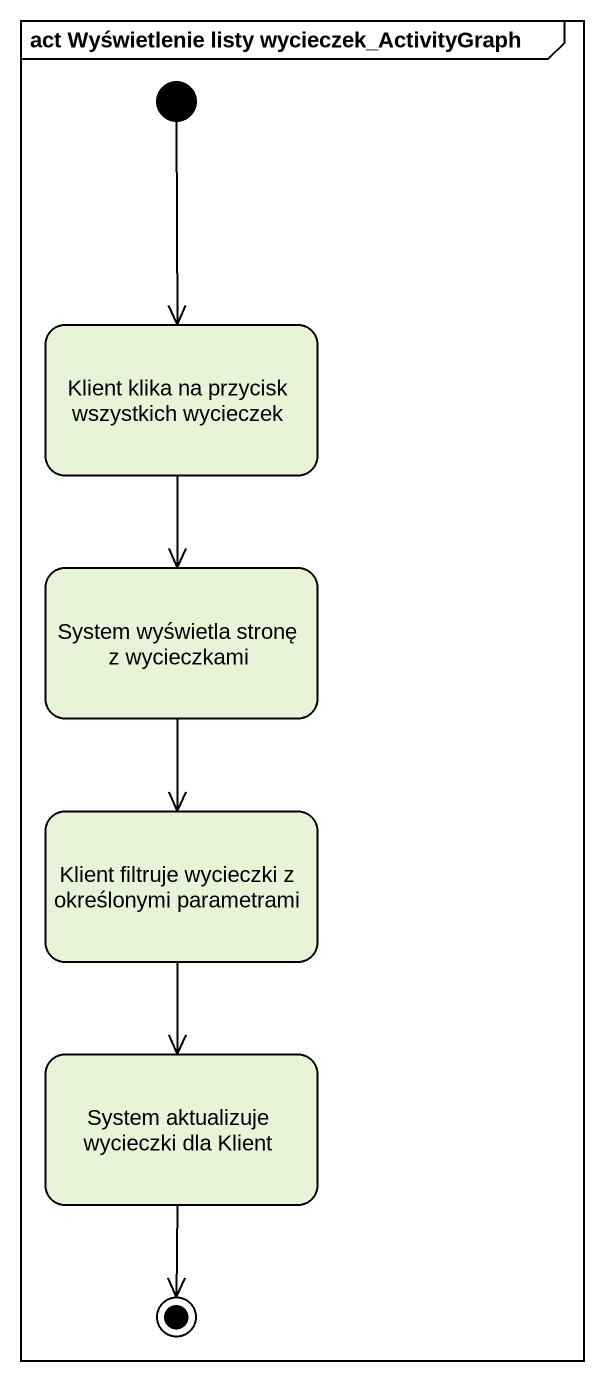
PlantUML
@startuml
mainframe act Wyświetlenie listy wycieczek_ActivityGraph
hide empty description
state "Klient klika na przycisk wszystkich wycieczek" as Klient_klika_na_przycisk
state "System wyświetla stronę z wycieczkami" as System_wyświetla_stronę_z
state "Klient filtruje wycieczki z określonymi parametrami" as Klient_filtruje_wycieczki_z
state "System aktualizuje wycieczki dla Klient" as System_aktualizuje
[*] --> Klient_klika_na_przycisk
Klient_klika_na_przycisk --> System_wyświetla_stronę_z
System_wyświetla_stronę_z --> Klient_filtruje_wycieczki_z
Klient_filtruje_wycieczki_z --> System_aktualizuje
System_aktualizuje --> [*]
@enduml
